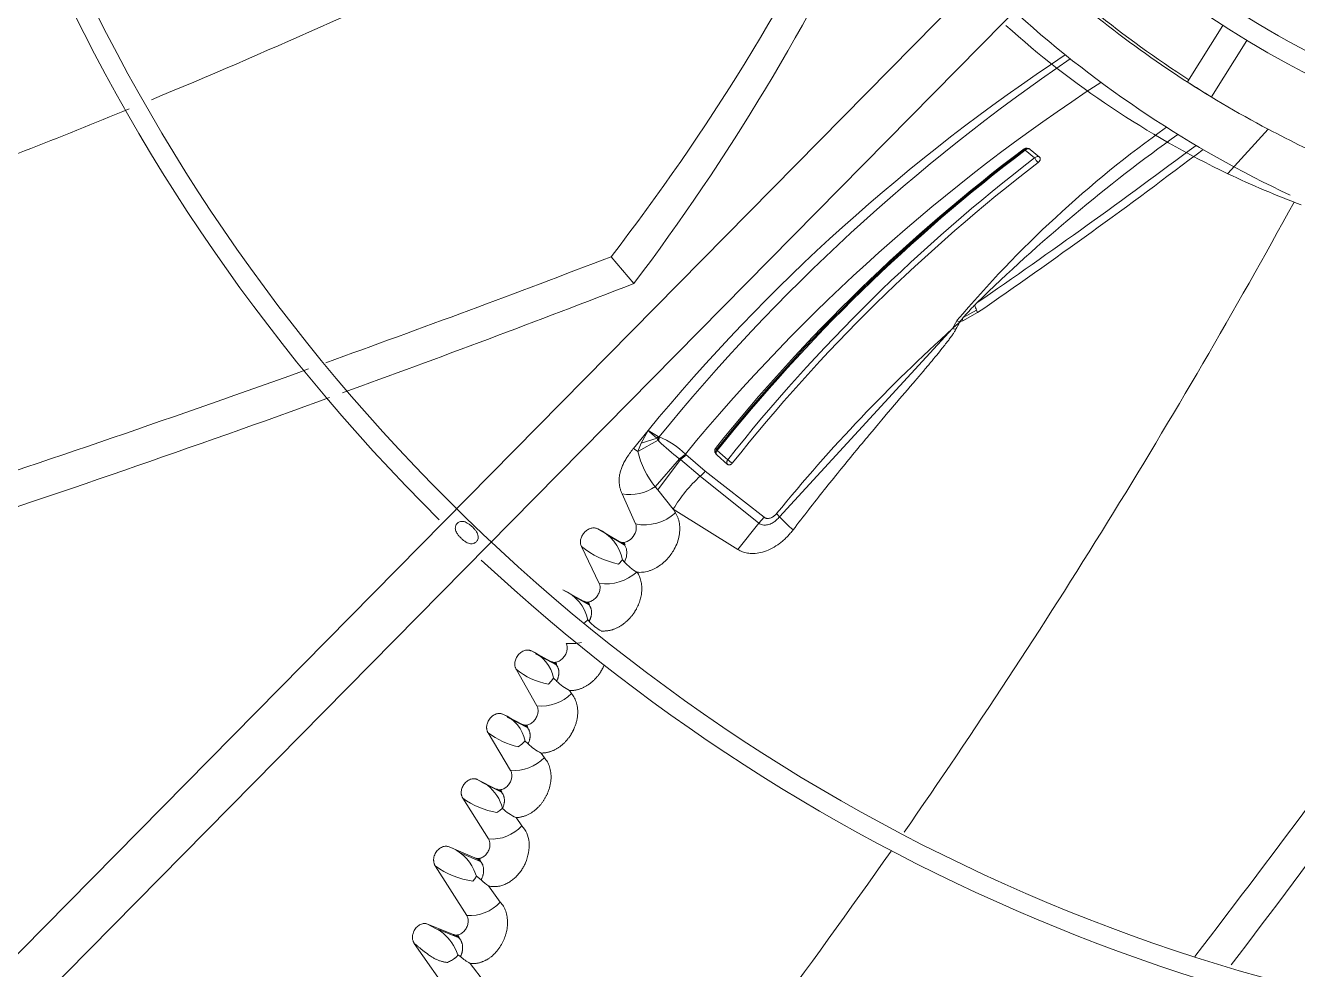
# Model space of a CAD drawing. Header units: millimetres. Extents: x 113490 to 142599, y -20467 to 115.
# Drawn here: x 125123.5 to 125282.3, y -11583.8 to -11465.9 of the extents above; entities that cross this region are included whole.
import ezdxf

# ---------------------------------------------------------------- set-up
doc = ezdxf.new("R2010")
doc.units = ezdxf.units.MM
doc.layers.add('DV3_0', color=7, linetype='Continuous')

msp = doc.modelspace()

# ---------------------------------------------------------------- linework, layer by layer
at = {"layer": 'DV3_0', "color": 7, "linetype": 'Continuous', "lineweight": 15}
for p, q in [((125327.2, -11374.23), (124993.6, -11712.53)), ((124994.45, -11720.21), (125332.11, -11377.79)), ((125268.58, -11472.96), (125272.99, -11465.91)), ((125271.55, -11474.81), (125275.96, -11467.76)), ((125248.15, -11481.33), (125248.26, -11481.36)), ((125248.3, -11481.48), (125249.48, -11482.45)), ((125248.91, -11481.39), (125250.09, -11482.36)), ((125199.41, -11498.14), (125196.59, -11494.79)), ((125240.23, -11502.89), (125240.5, -11502.79)), ((125240.37, -11502.62), (125240.46, -11502.5)), ((125240.37, -11502.62), (125240.47, -11502.58)), ((125240.46, -11502.5), (125240.55, -11502.39)), ((125240.5, -11502.79), (125242.35, -11501.76)), ((125240.55, -11502.39), (125242.22, -11501.46)), ((125199.38, -11518.72), (125201.2, -11516.49)), ((125199.92, -11519.1), (125202.46, -11517.71)), ((125202.48, -11517.25), (125202.34, -11517.46)), ((125202.55, -11517.26), (125202.46, -11517.71)), ((125202.46, -11517.71), (125202.55, -11517.81)), ((125202.48, -11517.25), (125202.55, -11517.26)), ((125202.61, -11517.26), (125202.55, -11517.81)), ((125209.74, -11518.87), (125209.62, -11518.73)), ((125202.11, -11523.5), (125205.12, -11520.03)), ((125205.09, -11520.01), (125205.12, -11520.03)), ((125205.12, -11520.03), (125205.24, -11520.12)), ((125205.24, -11520.12), (125207.72, -11522.18)), ((125205.87, -11519.42), (125205.88, -11519.44)), ((125205.88, -11519.44), (125205.94, -11519.49)), ((125205.94, -11519.49), (125208.35, -11521.56)), ((125211.14, -11520.72), (125209.82, -11519.56)), ((125211.16, -11520.13), (125209.85, -11518.98)), ((125208.35, -11521.56), (125215.7, -11527.32)), ((125207.72, -11522.18), (125215.02, -11528.07)), ((125197.97, -11524.41), (125199.64, -11528.16)), ((125204.35, -11526.29), (125202.43, -11523.89)), ((125215.02, -11528.07), (125212.42, -11531.36)), ((125215.7, -11527.32), (125215.02, -11528.07)), ((125217.25, -11526.86), (125217.61, -11527.27)), ((125197.61, -11530.34), (125194.91, -11528.77)), ((125198.22, -11530.75), (125196.26, -11529.61)), ((125195.1, -11535.59), (125192.87, -11530.97)), ((125197.51, -11533.16), (125197.99, -11532.63)), ((125197.99, -11532.63), (125198.27, -11532.91)), ((125190.57, -11536.37), (125193.13, -11537.8)), ((125193.89, -11538.29), (125191.9, -11537.17)), ((125193.28, -11540.49), (125193.67, -11540.15)), ((125193.67, -11540.15), (125193.84, -11540.31)), ((125195.46, -11541.59), (125195.42, -11541.53)), ((125186.63, -11544.02), (125189.06, -11545.33)), ((125189.8, -11545.8), (125187.16, -11544.36)), ((125187.32, -11550.88), (125184.72, -11546.29)), ((125189.09, -11547.79), (125188.75, -11548.15)), ((125189.4, -11547.42), (125189.09, -11547.79)), ((125189.4, -11547.42), (125189.79, -11547.78)), ((125191.65, -11549.35), (125191.4, -11548.97)), ((125183.07, -11551.93), (125185.46, -11553.18)), ((125186.2, -11553.63), (125183.6, -11552.27)), ((125184.04, -11558.93), (125181.22, -11554.24)), ((125185.83, -11555.26), (125186.22, -11555.6)), ((125185.43, -11555.65), (125185, -11556.01)), ((125188.26, -11557.35), (125187.86, -11556.77)), ((125179.87, -11560.07), (125182.23, -11561.26)), ((125179.87, -11560.07), (125181.15, -11560.79)), ((125182.97, -11561.7), (125180.39, -11560.4)), ((125181.29, -11567.49), (125178.07, -11562.41)), ((125182.68, -11563.95), (125182.31, -11564.19)), ((125183.03, -11563.67), (125182.68, -11563.95)), ((125185.46, -11565.85), (125184.72, -11564.82)), ((125176.35, -11568.48), (125179.58, -11569.87)), ((125180.35, -11570.34), (125177.67, -11569.18)), ((125178.56, -11577.04), (125174.62, -11570.85)), ((125179.56, -11572.47), (125179.33, -11572.77)), ((125179.45, -11571.36), (125179.77, -11572.16)), ((125179.77, -11572.16), (125179.56, -11572.47)), ((125179.77, -11572.16), (125180.35, -11572.62)), ((125182.74, -11575.39), (125181.29, -11573.37)), ((125173.66, -11578.12), (125176.9, -11579.44)), ((125173.66, -11578.12), (125175.3, -11579)), ((125177.68, -11579.9), (125175.05, -11578.82)), ((125176.62, -11587.14), (125172.01, -11580.55)), ((125177.29, -11581.55), (125177.46, -11581.96)), ((125177.46, -11581.96), (125177.77, -11582.19)), ((125176.91, -11582.51), (125176.66, -11582.67)), ((125180.78, -11585.38), (125178.97, -11583.04))]:
    msp.add_line(p, q, dxfattribs=at)
at = {"layer": 'DV3_0', "color": 7, "linetype": 'Continuous', "lineweight": 20}
for p, q in [((125273.62, -11484.41), (125278.62, -11478.85)), ((125241.96, -11500.86), (125242.25, -11500.56)), ((125239.23, -11503.75), (125239.77, -11502.77)), ((125239.69, -11503.33), (125240.16, -11502.9)), ((125240.16, -11502.9), (125239.77, -11502.77)), ((125240.16, -11502.9), (125240.23, -11502.89)), ((125240.24, -11502.78), (125240.23, -11502.89)), ((125240.24, -11502.78), (125240.37, -11502.62)), ((125240.46, -11502.5), (125240.47, -11502.58)), ((125240.47, -11502.58), (125240.5, -11502.79)), ((125242.22, -11501.46), (125242.35, -11501.76)), ((125217.61, -11527.27), (125239.23, -11503.75)), ((125239.23, -11503.75), (125239.69, -11503.33)), ((125239.23, -11503.75), (125239.62, -11503.88)), ((125200.36, -11518.07), (125201.2, -11516.49)), ((125201.2, -11516.49), (125202.48, -11517.25)), ((125199.38, -11518.72), (125199.92, -11519.1)), ((125199.92, -11519.1), (125200.36, -11518.07)), ((125202.34, -11517.46), (125200.36, -11518.07)), ((125202.55, -11517.26), (125202.61, -11517.26)), ((125205.24, -11520.12), (125202.43, -11523.89)), ((125202.43, -11523.9), (125202.11, -11523.5)), ((125212.42, -11531.36), (125204.35, -11526.29))]:
    msp.add_line(p, q, dxfattribs=at)
at = {"layer": 'DV3_0', "color": 7, "linetype": 'Continuous', "lineweight": 15}
for centre, radius, start, end in [((125341.24, -11359.99), 236, 136.9648, 225.2631), ((125341.24, -11359.99), 233.5, 136.5342, 225.7814), ((124805.11, -10669.83), 871.89, 292.52996, 298.55652), ((124973.65, -11322.98), 281.46, 322.3809, 334.3771), ((125341.24, -11359.99), 123.5, 226.1082, 316.2428), ((124980.74, -11332.51), 274.32, 322.858, 335.1381), ((125341.24, -11359.99), 126, 228.4752, 270), ((125341.24, -11359.99), 140.5, 228.0723, 244.7865), ((125341.24, -11359.99), 134.34, 231.0499, 242.2199), ((125341.24, -11359.99), 134, 230.9991, 237.2517), ((125323.5, -11379.69), 116, 228, 244.5279), ((125383.13, -11666.17), 235.59, 123.4411, 140.5553), ((125389.53, -11669.04), 240.79, 124.2777, 140.9245), ((125383.36, -11665.58), 229.92, 123.1154, 140.531), ((125338.83, -11363.85), 129.77, 237.2273, 238.7727), ((124805.11, -10669.83), 871.89, 290.47901, 292.33228), ((125361.96, -11320.44), 178.99, 242.252, 245.3745), ((125377.05, -11652.66), 214.41, 126.9538, 141.3404), ((125378.36, -11653.48), 215.76, 127.0847, 141.4), ((125378.85, -11653.8), 216.19, 127.147, 141.4201), ((125248.49, -11481.85), 0.625, 47.7893, 122.5207), ((125248.57, -11481.75), 0.496, 46.1549, 128.4511), ((125382.67, -11656.24), 218.96, 127.4655, 141.5655), ((125382.91, -11656.47), 218.57, 127.4799, 141.5567), ((125252.06, -11480.96), 2.97, 210.096, 223.8348), ((125323.5, -11379.69), 116, 244.5279, 249.4312), ((124516.84, -11069), 872.24, 325.21173, 331.29356), ((124510.22, -9701.77), 1919.9, 289.81328, 290.94717), ((124530.8, -9772.02), 1851.09, 289.97121, 291.17408), ((123744.45, -10413.41), 1921.39, 322.53383, 325.57983), ((123808.55, -10469.09), 1840.9, 322.75622, 325.95172), ((125242.81, -11504.67), 3.19, 143.7116, 146.2521), ((125379.08, -11658.8), 208.79, 132.0492, 140.8077), ((125341.24, -11359.99), 551.5, 195.4775, 254.5225), ((124510.22, -9701.77), 1919.9, 288.19223, 289.74418), ((124530.8, -9772.02), 1851.09, 288.2319, 289.91843), ((125202.81, -11517.37), 0.478, 190.9247, 223.9), ((125225.22, -11494.18), 32.75, 226.1967, 232.0692), ((125198.28, -11527.32), 10.95, 46.1609, 66.7475), ((125210.12, -11519.18), 0.485, 140.7317, 232.4456), ((125210.48, -11518.26), 0.962, 219.8162, 228.871), ((125214.93, -11515.93), 5.65, 228.0185, 235.2631), ((125341.24, -11359.99), 233.5, 225.7814, 315.7154), ((125198.94, -11518.92), 5.57, 260.0111, 304.7159), ((125371.76, -11434.2), 191.06, 208.8135, 208.982), ((125200.76, -11522.51), 5.76, 258.8491, 312.1775), ((125244.73, -11500.85), 37.86, 224.2478, 227.8108), ((125192.89, -11533.55), 5.19, 10.1936, 67.059), ((125199.77, -11522.39), 11.01, 231.1934, 258.1257), ((125341.24, -11359.99), 236, 227.0266, 270), ((125202.87, -11528.88), 6.12, 221.219, 240.0537), ((125195.88, -11529.6), 6.04, 262.6336, 310.7293), ((125199.78, -11534.27), 0.106, 55.1918, 66.6705), ((125188.56, -11541.18), 5.21, 11.3202, 67.3762), ((125198.21, -11536.27), 5.96, 222.7921, 242.0806), ((125184.94, -11548.22), 4.53, 10.0986, 68.0429), ((125191.59, -11537.43), 5.67, 263.7009, 283.4701), ((125190.21, -11539.67), 8.6, 230.3252, 260.2403), ((125194.05, -11543.69), 5.9, 223.7711, 243.319), ((125187.85, -11545.48), 5.42, 264.3965, 314.4981), ((125181.42, -11556.11), 4.5, 10.85, 68.4163), ((125187.41, -11545.91), 10.37, 233.3561, 256.5974), ((125181.14, -11550.68), 6.56, 310.7747, 315.6542), ((125190.4, -11551.47), 5.87, 224.689, 244.3555), ((125184.49, -11553.71), 5.23, 264.9801, 316.0244), ((125177.7, -11565.09), 5.52, 14.9303, 51.3083), ((125184.11, -11553.95), 10.4, 234.4567, 260.0311), ((125187.12, -11559.5), 5.84, 225.5932, 245.7222), ((125181.7, -11562.41), 5.1, 265.3273, 317.4993), ((124516.84, -11069), 872.24, 317.92578, 325.02361), ((125174.49, -11573.6), 5.45, 24.3194, 70.0298), ((125180.98, -11562.01), 10.89, 234.299, 261.2947), ((125184.4, -11568.45), 5.81, 225.859, 237.6941), ((125178.97, -11571.97), 5.09, 265.4156, 317.8444), ((125171.28, -11584.19), 6.57, 23.712, 52.2409), ((125181.69, -11577.91), 5.8, 227.5727, 242.0343), ((125173.61, -11577.45), 6.04, 295.0761, 300.3042)]:
    msp.add_arc(centre, radius, start, end, dxfattribs=at)
at = {"layer": 'DV3_0', "color": 7, "linetype": 'Continuous', "lineweight": 20}
for centre, radius, start, end in [((125349.28, -11595.15), 143.27, 125.5681, 139.8477), ((125389.67, -11650.87), 210.53, 125.5148, 134.442), ((124768.6, -10812.76), 835.11, 304.55332, 306.86693), ((124810.74, -10875.53), 760.56, 304.57503, 307.19348), ((125269.01, -11527.1), 37.69, 135.8529, 139.0244), ((125380.7, -11580.15), 160.38, 151.2063, 151.6058), ((125225.96, -11488.76), 37.17, 228.2362, 230.5479), ((125210.4, -11516.63), 10.77, 193.2742, 219.6537), ((125203.73, -11517.41), 2.93, 297.5982, 316.6794), ((125203.68, -11517.43), 2.97, 298.9802, 317.6454), ((125203.69, -11517.72), 2.86, 302.8874, 321.7301), ((125205.99, -11519.79), 2.95, 305.8411, 323.1077), ((125221.02, -11536.52), 19.56, 132.8678, 148.4609)]:
    msp.add_arc(centre, radius, start, end, dxfattribs=at)
msp.add_ellipse((125220.61, -11486.69), major_axis=(22.96, -30.96), ratio=0.289793, start_param=0.87424, end_param=0.89553, dxfattribs=at)
at = {"layer": 'DV3_0', "color": 7, "linetype": 'Continuous', "lineweight": 15}
for points, knots in [([(125019.56, -11480.41), (125021.58, -11479.62), (125029.98, -11476.44), (125045.51, -11471.34), (125066.31, -11466.23), (125087.65, -11462.37), (125107.6, -11459.2), (125120.74, -11457.07), (125126.58, -11456.01)], [0.2428611, 0.2428611, 0.2428611, 0.2428611, 0.2795611, 0.3948142, 0.5195556, 0.6421753, 0.7617357, 0.8637565, 0.8637565, 0.8637565, 0.8637565]), ([(125248.3, -11481.48), (125248.29, -11481.45), (125248.26, -11481.4), (125248.26, -11481.37), (125248.26, -11481.36)], [0, 0, 0, 0, 0.499963, 1, 1, 1, 1]), ([(125248.3, -11481.48), (125248.31, -11481.46), (125248.34, -11481.43), (125248.39, -11481.4), (125248.45, -11481.36), (125248.52, -11481.32), (125248.62, -11481.3), (125248.71, -11481.29), (125248.79, -11481.31), (125248.86, -11481.34), (125248.89, -11481.37), (125248.91, -11481.39)], [0, 0, 0, 0, 0.068335, 0.145469, 0.231665, 0.333262, 0.479836, 0.632249, 0.740429, 0.880915, 1, 1, 1, 1]), ([(125249.48, -11482.45), (125249.57, -11482.35), (125249.69, -11482.29), (125249.92, -11482.26), (125250.02, -11482.29), (125250.09, -11482.36)], [0, 0, 0, 0, 0.5, 0.5, 1, 1, 1, 1]), ([(125250.09, -11482.36), (125250.11, -11482.37), (125250.13, -11482.39), (125250.15, -11482.43), (125250.17, -11482.49), (125250.18, -11482.56), (125250.17, -11482.66), (125250.13, -11482.76), (125250.07, -11482.85), (125250, -11482.94), (125249.94, -11482.99), (125249.91, -11483.02)], [0, 0, 0, 0, 0.07454, 0.149665, 0.227324, 0.351488, 0.476595, 0.607041, 0.740493, 0.871945, 1, 1, 1, 1]), ([(125199.38, -11518.72), (125199.3, -11518.82), (125199.15, -11519.01), (125198.94, -11519.29), (125198.75, -11519.57), (125198.57, -11519.84), (125198.41, -11520.1), (125198.26, -11520.36), (125198.13, -11520.61), (125198.02, -11520.86), (125197.92, -11521.1), (125197.83, -11521.34), (125197.76, -11521.57), (125197.7, -11521.79), (125197.64, -11522.08), (125197.59, -11522.43), (125197.58, -11522.84), (125197.61, -11523.25), (125197.69, -11523.64), (125197.8, -11524.03), (125197.91, -11524.28), (125197.97, -11524.41)], [0, 0, 0, 0, 0.057167, 0.111739, 0.163853, 0.213654, 0.261288, 0.306903, 0.350652, 0.39269, 0.433175, 0.472267, 0.510126, 0.546912, 0.582784, 0.650511, 0.717662, 0.785257, 0.85427, 0.92559, 1, 1, 1, 1]), ([(125209.82, -11519.56), (125209.8, -11519.54), (125209.76, -11519.51), (125209.7, -11519.44), (125209.65, -11519.37), (125209.6, -11519.28), (125209.56, -11519.18), (125209.53, -11519.05), (125209.54, -11518.93), (125209.56, -11518.82), (125209.6, -11518.75), (125209.62, -11518.72)], [0, 0, 0, 0, 0.099276, 0.196859, 0.293392, 0.389534, 0.537296, 0.670768, 0.795065, 0.901219, 1, 1, 1, 1]), ([(125209.85, -11518.98), (125209.76, -11519.08), (125209.72, -11519.21), (125209.71, -11519.42), (125209.75, -11519.52), (125209.82, -11519.56)], [0, 0, 0, 0, 0.5, 0.5, 1, 1, 1, 1]), ([(125211.16, -11520.13), (125211.14, -11520.15), (125211.12, -11520.18), (125211.1, -11520.22), (125211.08, -11520.26), (125211.05, -11520.32), (125211.03, -11520.39), (125211.02, -11520.48), (125211.03, -11520.58), (125211.07, -11520.66), (125211.12, -11520.7), (125211.14, -11520.72)], [0, 0, 0, 0, 0.074935, 0.140404, 0.196395, 0.24291, 0.374051, 0.4902, 0.673451, 0.83987, 1, 1, 1, 1]), ([(125211.72, -11520.57), (125211.7, -11520.59), (125211.67, -11520.62), (125211.63, -11520.67), (125211.57, -11520.71), (125211.5, -11520.75), (125211.41, -11520.78), (125211.31, -11520.79), (125211.21, -11520.77), (125211.16, -11520.74), (125211.14, -11520.72)], [0, 0, 0, 0, 0.086931, 0.173955, 0.262548, 0.393393, 0.521895, 0.686293, 0.841595, 1, 1, 1, 1]), ([(125179.76, -11530.38), (125179.72, -11530.42), (125179.62, -11530.5), (125179.38, -11530.62), (125178.98, -11530.66), (125178.55, -11530.48), (125178.16, -11530.21), (125177.84, -11529.94), (125177.56, -11529.64), (125177.29, -11529.27), (125177.11, -11528.85), (125177.14, -11528.46), (125177.25, -11528.22), (125177.33, -11528.13), (125177.37, -11528.08)], [0, 0, 0, 0, 0.040529, 0.082096, 0.181604, 0.321297, 0.409637, 0.504692, 0.598943, 0.685714, 0.821727, 0.918717, 0.959765, 1, 1, 1, 1]), ([(125177.37, -11528.08), (125177.41, -11528.04), (125177.5, -11527.96), (125177.74, -11527.84), (125178.14, -11527.81), (125178.58, -11527.99), (125178.96, -11528.25), (125179.28, -11528.53), (125179.56, -11528.83), (125179.83, -11529.2), (125180.02, -11529.62), (125179.99, -11530.01), (125179.88, -11530.24), (125179.8, -11530.33), (125179.76, -11530.38)], [0, 0, 0, 0, 0.040488, 0.081902, 0.180627, 0.320355, 0.409206, 0.504808, 0.600124, 0.687341, 0.822717, 0.918807, 0.959755, 1, 1, 1, 1]), ([(125199.64, -11528.16), (125199.83, -11528.58), (125199.74, -11529.2), (125199.16, -11529.99), (125198.89, -11530.23), (125198.26, -11530.49), (125197.9, -11530.51), (125197.61, -11530.34)], [0, 0, 0, 0, 0.5, 0.5, 0.75, 0.75, 1, 1, 1, 1]), ([(125204.62, -11526.78), (125204.66, -11526.83), (125204.72, -11526.93), (125204.8, -11527.09), (125204.88, -11527.26), (125204.95, -11527.43), (125205.01, -11527.6), (125205.06, -11527.78), (125205.1, -11527.97), (125205.13, -11528.15), (125205.15, -11528.35), (125205.16, -11528.54), (125205.17, -11528.75), (125205.16, -11529.17), (125205.07, -11529.82), (125204.8, -11530.68), (125204.41, -11531.45), (125203.96, -11532.13), (125203.47, -11532.69), (125202.91, -11533.18), (125202.4, -11533.53), (125201.96, -11533.77), (125201.61, -11533.93), (125201.26, -11534.05), (125200.9, -11534.13), (125200.55, -11534.19), (125200.19, -11534.21), (125199.96, -11534.19), (125199.84, -11534.18)], [0, 0, 0, 0, 0.019166, 0.038122, 0.056918, 0.075605, 0.094236, 0.112864, 0.13154, 0.150316, 0.169245, 0.188375, 0.207755, 0.227431, 0.308794, 0.389566, 0.473019, 0.53961, 0.606644, 0.674514, 0.74239, 0.78007, 0.816992, 0.853426, 0.889654, 0.925965, 0.962652, 1, 1, 1, 1]), ([(125194.91, -11528.77), (125194.8, -11528.71), (125194.54, -11528.62), (125194.08, -11528.66), (125193.62, -11528.88), (125193.21, -11529.23), (125192.92, -11529.69), (125192.76, -11530.15), (125192.74, -11530.58), (125192.82, -11530.85), (125192.87, -11530.97)], [0, 0, 0, 0, 0.124936, 0.249948, 0.37496, 0.499972, 0.624983, 0.749995, 0.875007, 1, 1, 1, 1]), ([(125198.27, -11532.91), (125198.54, -11532.33), (125198.61, -11531.73), (125198.37, -11530.78), (125198.05, -11530.44), (125197.61, -11530.34)], [0, 0, 0, 0, 0.5, 0.5, 1, 1, 1, 1]), ([(125195.42, -11541.53), (125195.48, -11541.53), (125195.59, -11541.54), (125195.76, -11541.53), (125195.93, -11541.52), (125196.09, -11541.5), (125196.26, -11541.48), (125196.42, -11541.45), (125196.59, -11541.41), (125196.74, -11541.36), (125196.9, -11541.31), (125197.06, -11541.25), (125197.21, -11541.18), (125197.36, -11541.11), (125197.5, -11541.04), (125197.65, -11540.96), (125197.78, -11540.88), (125197.92, -11540.79), (125198.05, -11540.7), (125198.18, -11540.6), (125198.31, -11540.5), (125198.43, -11540.4), (125198.54, -11540.3), (125198.66, -11540.19), (125198.77, -11540.09), (125198.87, -11539.98), (125198.97, -11539.87), (125199.07, -11539.75), (125199.16, -11539.64), (125199.25, -11539.53), (125199.34, -11539.41), (125199.42, -11539.3), (125199.5, -11539.18), (125199.57, -11539.07), (125199.64, -11538.95), (125199.71, -11538.84), (125199.86, -11538.55), (125200.07, -11538.09), (125200.28, -11537.45), (125200.4, -11536.84), (125200.43, -11536.33), (125200.42, -11535.92), (125200.38, -11535.59), (125200.32, -11535.28), (125200.24, -11534.98), (125200.13, -11534.7), (125200, -11534.43), (125199.89, -11534.27), (125199.84, -11534.18)], [0, 0, 0, 0, 0.018204, 0.036232, 0.054091, 0.071784, 0.089316, 0.106686, 0.123893, 0.140932, 0.157804, 0.174507, 0.191041, 0.207406, 0.223603, 0.239633, 0.255494, 0.271181, 0.286691, 0.30202, 0.317168, 0.332132, 0.346911, 0.361504, 0.37591, 0.390129, 0.404162, 0.418, 0.431639, 0.445072, 0.458296, 0.471308, 0.484107, 0.496692, 0.509065, 0.521225, 0.533175, 0.598658, 0.661047, 0.720164, 0.776144, 0.808616, 0.840912, 0.873027, 0.904977, 0.936788, 0.968466, 1, 1, 1, 1]), ([(125193.13, -11537.8), (125193.19, -11537.83), (125193.3, -11537.89), (125193.57, -11537.93), (125193.94, -11537.89), (125194.39, -11537.67), (125194.78, -11537.3), (125195.06, -11536.85), (125195.21, -11536.38), (125195.22, -11536.01), (125195.17, -11535.76), (125195.13, -11535.64), (125195.1, -11535.59)], [0, 0, 0, 0, 0.059675, 0.120073, 0.2491, 0.384807, 0.524772, 0.66033, 0.782242, 0.893173, 0.94678, 1, 1, 1, 1]), ([(125193.84, -11540.31), (125193.86, -11540.27), (125193.9, -11540.19), (125193.96, -11540.07), (125194.01, -11539.95), (125194.05, -11539.82), (125194.08, -11539.7), (125194.11, -11539.57), (125194.13, -11539.45), (125194.14, -11539.33), (125194.14, -11539.21), (125194.14, -11539.09), (125194.13, -11538.97), (125194.11, -11538.86), (125194.09, -11538.75), (125194.05, -11538.65), (125194.01, -11538.54), (125193.97, -11538.45), (125193.91, -11538.36), (125193.85, -11538.27), (125193.78, -11538.19), (125193.7, -11538.11), (125193.62, -11538.04), (125193.54, -11537.98), (125193.44, -11537.93), (125193.34, -11537.88), (125193.24, -11537.84), (125193.17, -11537.81), (125193.13, -11537.8)], [0, 0, 0, 0, 0.03637, 0.072818, 0.109387, 0.146108, 0.183005, 0.220091, 0.257376, 0.294864, 0.332555, 0.370448, 0.40854, 0.446831, 0.485321, 0.524014, 0.56291, 0.602001, 0.641273, 0.680709, 0.72029, 0.759994, 0.799804, 0.839701, 0.879673, 0.919712, 0.959818, 1, 1, 1, 1]), ([(125184.72, -11546.29), (125184.7, -11546.26), (125184.67, -11546.19), (125184.63, -11546.09), (125184.6, -11545.98), (125184.57, -11545.87), (125184.56, -11545.76), (125184.56, -11545.64), (125184.57, -11545.48), (125184.6, -11545.29), (125184.67, -11545.05), (125184.79, -11544.81), (125184.99, -11544.5), (125185.25, -11544.24), (125185.55, -11544.05), (125185.79, -11543.95), (125186.02, -11543.9), (125186.22, -11543.9), (125186.39, -11543.92), (125186.52, -11543.96), (125186.59, -11544), (125186.63, -11544.02)], [0, 0, 0, 0, 0.031577, 0.062455, 0.092865, 0.123047, 0.153249, 0.183717, 0.214692, 0.2734, 0.332207, 0.398491, 0.467867, 0.606956, 0.676774, 0.745817, 0.813018, 0.87975, 0.921005, 0.960896, 1, 1, 1, 1]), ([(125189.06, -11545.33), (125189.12, -11545.36), (125189.24, -11545.41), (125189.51, -11545.46), (125189.88, -11545.4), (125190.33, -11545.17), (125190.72, -11544.78), (125190.98, -11544.32), (125191.11, -11543.85), (125191.1, -11543.49), (125191.05, -11543.23), (125191, -11543.12), (125190.97, -11543.07)], [0, 0, 0, 0, 0.060763, 0.122032, 0.252561, 0.389572, 0.530342, 0.666038, 0.786179, 0.894707, 0.947528, 1, 1, 1, 1]), ([(125189.79, -11547.78), (125189.81, -11547.74), (125189.85, -11547.66), (125189.9, -11547.54), (125189.94, -11547.42), (125189.98, -11547.29), (125190.01, -11547.17), (125190.04, -11547.05), (125190.05, -11546.93), (125190.06, -11546.81), (125190.06, -11546.7), (125190.06, -11546.58), (125190.05, -11546.47), (125190.03, -11546.36), (125190, -11546.25), (125189.97, -11546.15), (125189.93, -11546.05), (125189.88, -11545.96), (125189.83, -11545.87), (125189.76, -11545.78), (125189.7, -11545.7), (125189.62, -11545.63), (125189.54, -11545.56), (125189.46, -11545.5), (125189.36, -11545.45), (125189.27, -11545.4), (125189.17, -11545.36), (125189.09, -11545.34), (125189.06, -11545.33)], [0, 0, 0, 0, 0.036276, 0.072641, 0.109136, 0.145791, 0.182627, 0.21966, 0.256899, 0.294346, 0.332004, 0.369871, 0.407945, 0.446224, 0.48471, 0.523405, 0.562309, 0.601415, 0.64071, 0.680175, 0.719793, 0.759544, 0.799408, 0.839368, 0.879412, 0.919531, 0.959724, 1, 1, 1, 1]), ([(125191.4, -11548.97), (125191.46, -11548.97), (125191.57, -11548.97), (125191.74, -11548.96), (125191.92, -11548.95), (125192.08, -11548.92), (125192.25, -11548.89), (125192.42, -11548.85), (125192.58, -11548.8), (125192.74, -11548.75), (125192.9, -11548.69), (125193.05, -11548.63), (125193.2, -11548.55), (125193.35, -11548.48), (125193.5, -11548.39), (125193.64, -11548.31), (125193.77, -11548.22), (125193.91, -11548.12), (125194.03, -11548.02), (125194.16, -11547.92), (125194.28, -11547.82), (125194.4, -11547.71), (125194.51, -11547.6), (125194.61, -11547.49), (125194.72, -11547.38), (125194.82, -11547.26), (125194.91, -11547.15), (125195, -11547.03), (125195.09, -11546.91), (125195.17, -11546.8), (125195.25, -11546.68), (125195.32, -11546.56), (125195.39, -11546.44), (125195.46, -11546.33), (125195.52, -11546.21), (125195.58, -11546.1), (125195.65, -11545.94), (125195.7, -11545.83), (125195.74, -11545.75)], [0, 0, 0, 0, 0.0187541, 0.0373181, 0.0556973, 0.0738975, 0.0919229, 0.1097702, 0.1274354, 0.1449155, 0.1622084, 0.1793131, 0.1962293, 0.2129573, 0.2294982, 0.2458521, 0.2620137, 0.2779778, 0.2937403, 0.3092986, 0.3246507, 0.3397938, 0.3547259, 0.369446, 0.3839543, 0.3982511, 0.4123313, 0.4261866, 0.4398106, 0.4531986, 0.4663472, 0.4792545, 0.4919196, 0.5043427, 0.5165249, 0.5284679, 0.5401741, 0.5644341, 0.5644341, 0.5644341, 0.5644341]), ([(125187.86, -11556.77), (125187.91, -11556.77), (125188.02, -11556.77), (125188.19, -11556.75), (125188.36, -11556.74), (125188.52, -11556.71), (125188.68, -11556.67), (125188.85, -11556.63), (125189, -11556.58), (125189.16, -11556.53), (125189.31, -11556.47), (125189.46, -11556.4), (125189.61, -11556.32), (125189.76, -11556.25), (125189.9, -11556.16), (125190.03, -11556.07), (125190.17, -11555.98), (125190.3, -11555.88), (125190.42, -11555.78), (125190.55, -11555.68), (125190.67, -11555.57), (125190.78, -11555.46), (125190.89, -11555.34), (125190.99, -11555.23), (125191.1, -11555.11), (125191.19, -11554.99), (125191.29, -11554.87), (125191.38, -11554.75), (125191.46, -11554.63), (125191.54, -11554.51), (125191.62, -11554.38), (125191.69, -11554.26), (125191.76, -11554.14), (125191.82, -11554.01), (125191.88, -11553.89), (125191.94, -11553.77), (125192.03, -11553.56), (125192.15, -11553.25), (125192.27, -11552.84), (125192.35, -11552.44), (125192.41, -11552.04), (125192.42, -11551.64), (125192.41, -11551.26), (125192.36, -11550.88), (125192.28, -11550.53), (125192.16, -11550.2), (125192.02, -11549.89), (125191.85, -11549.61), (125191.72, -11549.44), (125191.65, -11549.35)], [0, 0, 0, 0, 0.018381, 0.036602, 0.05467, 0.072591, 0.090368, 0.108, 0.125481, 0.142808, 0.159978, 0.176991, 0.193847, 0.210547, 0.227091, 0.243482, 0.259713, 0.27578, 0.291678, 0.307403, 0.322955, 0.338329, 0.353524, 0.368539, 0.383373, 0.398027, 0.412497, 0.426773, 0.440848, 0.454716, 0.468374, 0.481818, 0.495048, 0.508064, 0.520867, 0.533458, 0.54584, 0.586166, 0.626148, 0.665687, 0.704746, 0.74335, 0.781484, 0.819106, 0.856211, 0.892806, 0.928943, 0.964674, 1, 1, 1, 1]), ([(125181.22, -11554.24), (125181.2, -11554.21), (125181.16, -11554.14), (125181.12, -11554.04), (125181.09, -11553.94), (125181.06, -11553.83), (125181.05, -11553.72), (125181.04, -11553.6), (125181.04, -11553.45), (125181.07, -11553.26), (125181.13, -11553.02), (125181.23, -11552.77), (125181.43, -11552.45), (125181.69, -11552.18), (125181.98, -11551.99), (125182.22, -11551.88), (125182.46, -11551.83), (125182.66, -11551.82), (125182.83, -11551.84), (125182.96, -11551.87), (125183.03, -11551.91), (125183.07, -11551.93)], [0, 0, 0, 0, 0.031012, 0.06135, 0.091231, 0.120882, 0.150535, 0.180423, 0.210772, 0.26871, 0.326783, 0.394691, 0.462779, 0.603193, 0.673465, 0.742924, 0.811293, 0.879056, 0.920585, 0.9607, 1, 1, 1, 1]), ([(125185.46, -11553.18), (125185.53, -11553.2), (125185.65, -11553.26), (125185.92, -11553.3), (125186.3, -11553.24), (125186.75, -11552.99), (125187.12, -11552.59), (125187.37, -11552.11), (125187.48, -11551.64), (125187.47, -11551.29), (125187.4, -11551.04), (125187.35, -11550.94), (125187.32, -11550.88)], [0, 0, 0, 0, 0.061572, 0.123611, 0.255226, 0.393175, 0.534671, 0.67092, 0.789841, 0.89634, 0.948288, 1, 1, 1, 1]), ([(125186.22, -11555.6), (125186.24, -11555.56), (125186.28, -11555.47), (125186.34, -11555.34), (125186.38, -11555.21), (125186.42, -11555.08), (125186.44, -11554.95), (125186.46, -11554.82), (125186.48, -11554.69), (125186.48, -11554.57), (125186.47, -11554.44), (125186.46, -11554.32), (125186.44, -11554.2), (125186.41, -11554.09), (125186.37, -11553.98), (125186.33, -11553.87), (125186.27, -11553.77), (125186.21, -11553.68), (125186.14, -11553.59), (125186.06, -11553.51), (125185.98, -11553.44), (125185.89, -11553.37), (125185.79, -11553.31), (125185.69, -11553.26), (125185.58, -11553.21), (125185.5, -11553.19), (125185.46, -11553.18)], [0, 0, 0, 0, 0.039261, 0.078637, 0.118175, 0.157912, 0.197871, 0.238069, 0.278515, 0.31921, 0.360155, 0.401347, 0.442785, 0.484469, 0.526402, 0.568584, 0.611003, 0.65364, 0.696475, 0.739481, 0.782636, 0.825914, 0.869298, 0.912774, 0.95634, 1, 1, 1, 1]), ([(125184.72, -11564.82), (125184.78, -11564.82), (125184.91, -11564.82), (125185.09, -11564.8), (125185.27, -11564.77), (125185.45, -11564.73), (125185.63, -11564.68), (125185.81, -11564.63), (125185.98, -11564.56), (125186.15, -11564.49), (125186.31, -11564.4), (125186.48, -11564.32), (125186.63, -11564.22), (125186.79, -11564.12), (125186.94, -11564.01), (125187.08, -11563.9), (125187.22, -11563.78), (125187.35, -11563.66), (125187.48, -11563.53), (125187.61, -11563.4), (125187.73, -11563.27), (125187.84, -11563.13), (125187.95, -11563), (125188.05, -11562.85), (125188.15, -11562.71), (125188.24, -11562.57), (125188.33, -11562.42), (125188.41, -11562.28), (125188.49, -11562.13), (125188.56, -11561.99), (125188.63, -11561.84), (125188.69, -11561.7), (125188.78, -11561.47), (125188.88, -11561.16), (125188.98, -11560.76), (125189.05, -11560.36), (125189.09, -11559.96), (125189.09, -11559.58), (125189.06, -11559.2), (125189, -11558.84), (125188.91, -11558.49), (125188.79, -11558.17), (125188.64, -11557.87), (125188.46, -11557.59), (125188.33, -11557.43), (125188.26, -11557.35)], [0, 0, 0, 0, 0.020397, 0.040625, 0.060695, 0.080615, 0.100384, 0.119996, 0.139444, 0.158725, 0.177839, 0.196785, 0.215565, 0.234184, 0.252638, 0.270918, 0.289016, 0.306928, 0.324651, 0.34218, 0.359511, 0.376644, 0.39358, 0.410315, 0.426834, 0.443127, 0.459185, 0.475002, 0.490575, 0.505901, 0.520982, 0.535821, 0.55042, 0.590057, 0.629399, 0.66836, 0.706898, 0.745021, 0.782721, 0.819965, 0.856755, 0.893102, 0.929058, 0.964688, 1, 1, 1, 1]), ([(125178.07, -11562.41), (125178.05, -11562.38), (125178.01, -11562.32), (125177.97, -11562.22), (125177.93, -11562.11), (125177.9, -11562), (125177.88, -11561.89), (125177.88, -11561.78), (125177.87, -11561.63), (125177.89, -11561.44), (125177.95, -11561.2), (125178.05, -11560.95), (125178.19, -11560.71), (125178.36, -11560.49), (125178.56, -11560.3), (125178.78, -11560.15), (125179.01, -11560.04), (125179.24, -11559.98), (125179.45, -11559.97), (125179.61, -11559.98), (125179.75, -11560.01), (125179.83, -11560.05), (125179.87, -11560.07)], [0, 0, 0, 0, 0.031582, 0.062283, 0.092301, 0.121847, 0.151145, 0.180423, 0.20991, 0.26805, 0.326228, 0.39318, 0.461935, 0.531558, 0.601595, 0.67196, 0.741904, 0.809353, 0.876441, 0.918704, 0.959688, 1, 1, 1, 1]), ([(125182.23, -11561.26), (125182.3, -11561.28), (125182.42, -11561.33), (125182.7, -11561.37), (125183.08, -11561.3), (125183.52, -11561.04), (125183.89, -11560.63), (125184.12, -11560.14), (125184.21, -11559.67), (125184.19, -11559.32), (125184.12, -11559.08), (125184.06, -11558.98), (125184.04, -11558.93)], [0, 0, 0, 0, 0.062116, 0.124636, 0.256884, 0.395421, 0.537443, 0.674194, 0.792178, 0.896902, 0.948671, 1, 1, 1, 1]), ([(125183.03, -11563.67), (125183.05, -11563.63), (125183.09, -11563.54), (125183.14, -11563.41), (125183.18, -11563.28), (125183.21, -11563.15), (125183.24, -11563.02), (125183.26, -11562.89), (125183.27, -11562.77), (125183.27, -11562.64), (125183.26, -11562.52), (125183.24, -11562.39), (125183.22, -11562.28), (125183.19, -11562.16), (125183.15, -11562.05), (125183.1, -11561.95), (125183.05, -11561.85), (125182.98, -11561.76), (125182.91, -11561.67), (125182.84, -11561.59), (125182.75, -11561.51), (125182.66, -11561.45), (125182.56, -11561.39), (125182.46, -11561.33), (125182.35, -11561.29), (125182.27, -11561.27), (125182.23, -11561.26)], [0, 0, 0, 0, 0.039218, 0.078558, 0.118065, 0.157776, 0.197713, 0.237892, 0.278323, 0.319007, 0.359944, 0.401133, 0.442571, 0.484259, 0.5262, 0.568392, 0.610822, 0.653473, 0.696323, 0.739347, 0.782521, 0.825821, 0.869228, 0.912729, 0.956318, 1, 1, 1, 1]), ([(125181.29, -11573.37), (125181.48, -11573.4), (125181.84, -11573.47), (125182.4, -11573.44), (125182.94, -11573.32), (125183.45, -11573.13), (125183.93, -11572.86), (125184.37, -11572.54), (125184.77, -11572.17), (125185.12, -11571.78), (125185.42, -11571.36), (125185.68, -11570.93), (125186.02, -11570.24), (125186.33, -11569.22), (125186.4, -11567.92), (125186.13, -11566.73), (125185.68, -11566.14), (125185.46, -11565.85)], [0, 0, 0, 0, 0.057609, 0.113592, 0.168141, 0.221354, 0.273122, 0.323445, 0.37219, 0.419144, 0.464272, 0.507482, 0.54857, 0.664981, 0.779413, 0.890959, 1, 1, 1, 1]), ([(125179.58, -11569.87), (125179.64, -11569.89), (125179.77, -11569.94), (125180.05, -11569.95), (125180.43, -11569.86), (125180.86, -11569.58), (125181.2, -11569.15), (125181.41, -11568.66), (125181.48, -11568.2), (125181.44, -11567.8), (125181.34, -11567.59), (125181.29, -11567.49)], [0, 0, 0, 0, 0.062676, 0.126275, 0.260171, 0.400284, 0.543665, 0.6809, 0.797891, 0.899727, 1, 1, 1, 1]), ([(125174.62, -11570.85), (125174.6, -11570.82), (125174.57, -11570.76), (125174.52, -11570.66), (125174.49, -11570.56), (125174.46, -11570.45), (125174.44, -11570.35), (125174.43, -11570.24), (125174.42, -11570.1), (125174.43, -11569.95), (125174.47, -11569.72), (125174.56, -11569.46), (125174.7, -11569.19), (125174.87, -11568.95), (125175.07, -11568.76), (125175.28, -11568.6), (125175.51, -11568.49), (125175.75, -11568.42), (125175.97, -11568.4), (125176.17, -11568.42), (125176.29, -11568.46), (125176.35, -11568.48)], [0, 0, 0, 0, 0.031247, 0.061681, 0.091488, 0.120868, 0.150027, 0.179179, 0.208537, 0.254499, 0.300222, 0.38036, 0.46177, 0.532576, 0.603864, 0.67491, 0.74531, 0.81449, 0.883036, 0.942278, 1, 1, 1, 1]), ([(125180.35, -11572.62), (125180.37, -11572.58), (125180.42, -11572.49), (125180.48, -11572.36), (125180.53, -11572.23), (125180.57, -11572.09), (125180.61, -11571.96), (125180.64, -11571.82), (125180.66, -11571.69), (125180.67, -11571.55), (125180.67, -11571.42), (125180.67, -11571.29), (125180.66, -11571.16), (125180.64, -11571.04), (125180.61, -11570.92), (125180.57, -11570.8), (125180.53, -11570.69), (125180.48, -11570.58), (125180.42, -11570.48), (125180.35, -11570.38), (125180.28, -11570.29), (125180.2, -11570.21), (125180.11, -11570.13), (125180.01, -11570.07), (125179.91, -11570), (125179.81, -11569.95), (125179.7, -11569.9), (125179.62, -11569.88), (125179.58, -11569.87)], [0, 0, 0, 0, 0.036281, 0.072608, 0.109034, 0.145598, 0.18233, 0.219253, 0.256381, 0.293721, 0.331279, 0.369056, 0.407054, 0.445273, 0.483717, 0.522393, 0.5613, 0.600431, 0.639771, 0.679301, 0.718999, 0.758843, 0.79881, 0.838882, 0.879042, 0.919281, 0.959598, 1, 1, 1, 1]), ([(125178.97, -11583.04), (125179.03, -11583.04), (125179.14, -11583.05), (125179.32, -11583.06), (125179.49, -11583.06), (125179.66, -11583.04), (125179.83, -11583.02), (125179.99, -11582.99), (125180.16, -11582.95), (125180.32, -11582.9), (125180.47, -11582.85), (125180.62, -11582.79), (125180.77, -11582.72), (125180.92, -11582.65), (125181.06, -11582.58), (125181.19, -11582.49), (125181.32, -11582.41), (125181.62, -11582.2), (125182.06, -11581.82), (125182.57, -11581.21), (125182.99, -11580.54), (125183.26, -11579.95), (125183.42, -11579.47), (125183.52, -11579.09), (125183.6, -11578.71), (125183.64, -11578.33), (125183.66, -11577.95), (125183.65, -11577.58), (125183.61, -11577.21), (125183.54, -11576.86), (125183.44, -11576.52), (125183.3, -11576.2), (125183.14, -11575.9), (125182.96, -11575.63), (125182.81, -11575.47), (125182.74, -11575.39)], [0, 0, 0, 0, 0.018672, 0.037066, 0.055188, 0.073043, 0.090636, 0.107975, 0.125066, 0.141913, 0.158513, 0.174857, 0.190938, 0.206752, 0.222295, 0.237566, 0.252564, 0.267289, 0.342101, 0.414961, 0.485649, 0.553594, 0.588068, 0.622643, 0.657278, 0.691915, 0.726501, 0.761005, 0.795421, 0.829727, 0.86392, 0.898004, 0.93201, 0.966002, 1, 1, 1, 1]), ([(125176.9, -11579.44), (125176.96, -11579.46), (125177.09, -11579.5), (125177.37, -11579.51), (125177.74, -11579.42), (125178.16, -11579.12), (125178.5, -11578.69), (125178.7, -11578.2), (125178.76, -11577.74), (125178.71, -11577.35), (125178.61, -11577.14), (125178.56, -11577.04)], [0, 0, 0, 0, 0.062984, 0.126619, 0.260756, 0.401391, 0.545611, 0.684093, 0.801498, 0.901518, 1, 1, 1, 1]), ([(125172.01, -11580.55), (125171.99, -11580.52), (125171.96, -11580.48), (125171.92, -11580.4), (125171.88, -11580.32), (125171.84, -11580.2), (125171.8, -11580.05), (125171.77, -11579.78), (125171.81, -11579.38), (125171.96, -11578.98), (125172.16, -11578.67), (125172.35, -11578.46), (125172.56, -11578.29), (125172.78, -11578.16), (125173.02, -11578.08), (125173.22, -11578.05), (125173.39, -11578.06), (125173.53, -11578.08), (125173.62, -11578.11), (125173.66, -11578.12)], [0, 0, 0, 0, 0.025381, 0.050445, 0.075326, 0.100157, 0.150535, 0.20049, 0.314407, 0.449247, 0.520539, 0.591833, 0.663542, 0.734983, 0.804091, 0.872787, 0.916243, 0.958436, 1, 1, 1, 1]), ([(125176.17, -11582.92), (125176.11, -11582.92), (125175.99, -11582.9), (125175.8, -11582.87), (125175.62, -11582.83), (125175.44, -11582.79), (125175.26, -11582.73), (125175.09, -11582.67), (125174.91, -11582.6), (125174.74, -11582.53), (125174.58, -11582.45), (125174.41, -11582.36), (125174.14, -11582.2), (125173.69, -11581.9), (125173.2, -11581.52), (125172.78, -11581.18), (125172.49, -11580.94), (125172.24, -11580.74), (125172.08, -11580.61), (125172.01, -11580.55)], [0, 0, 0, 0, 0.038123, 0.076142, 0.114089, 0.151995, 0.189893, 0.227812, 0.265786, 0.303846, 0.342026, 0.380359, 0.41888, 0.537095, 0.714051, 0.799633, 0.875769, 0.942523, 1, 1, 1, 1]), ([(125177.77, -11582.19), (125177.79, -11582.15), (125177.84, -11582.06), (125177.89, -11581.93), (125177.93, -11581.79), (125177.97, -11581.66), (125178, -11581.52), (125178.03, -11581.39), (125178.04, -11581.25), (125178.05, -11581.12), (125178.05, -11580.99), (125178.04, -11580.86), (125178.02, -11580.73), (125178, -11580.61), (125177.96, -11580.49), (125177.92, -11580.37), (125177.87, -11580.26), (125177.82, -11580.15), (125177.76, -11580.05), (125177.69, -11579.96), (125177.61, -11579.87), (125177.53, -11579.78), (125177.44, -11579.71), (125177.34, -11579.64), (125177.24, -11579.58), (125177.13, -11579.52), (125177.02, -11579.47), (125176.94, -11579.45), (125176.9, -11579.44)], [0, 0, 0, 0, 0.036135, 0.072339, 0.108661, 0.145138, 0.181798, 0.218661, 0.255741, 0.293046, 0.330579, 0.368343, 0.406338, 0.444565, 0.483027, 0.521727, 0.560666, 0.599832, 0.639212, 0.678787, 0.718535, 0.758433, 0.798461, 0.838598, 0.878828, 0.91914, 0.959529, 1, 1, 1, 1]), ([(125177.46, -11581.96), (125177.46, -11581.97), (125177.44, -11582), (125177.41, -11582.05), (125177.38, -11582.1), (125177.33, -11582.16), (125177.27, -11582.22), (125177.19, -11582.29), (125177.11, -11582.36), (125177.01, -11582.43), (125176.94, -11582.48), (125176.91, -11582.51)], [0, 0, 0, 0, 0.056043, 0.124532, 0.206383, 0.302146, 0.41219, 0.536787, 0.676158, 0.8305, 1, 1, 1, 1])]:
    msp.add_open_spline(points, degree=3, knots=knots, dxfattribs=at)
at = {"layer": 'DV3_0', "color": 7, "linetype": 'Continuous', "lineweight": 20}
for points, knots in [([(125239.62, -11503.88), (125239.59, -11503.93), (125239.53, -11504.04), (125239.44, -11504.2), (125239.32, -11504.37), (125239.2, -11504.56), (125239.06, -11504.76), (125238.9, -11504.97), (125238.74, -11505.2), (125238.56, -11505.43), (125238.36, -11505.68), (125238.15, -11505.95), (125237.79, -11506.41), (125237.22, -11507.1), (125236.44, -11508.05), (125235.55, -11509.1), (125234.04, -11510.87), (125231.77, -11513.52), (125229.24, -11516.52), (125226.96, -11519.26), (125225.08, -11521.56), (125223.18, -11523.93), (125221.24, -11526.38), (125219.96, -11528.06), (125219.31, -11528.9)], [0, 0, 0, 0, 0.005366, 0.011271, 0.017723, 0.024728, 0.032291, 0.040414, 0.0491, 0.058352, 0.068171, 0.078557, 0.089512, 0.123028, 0.161172, 0.203935, 0.251305, 0.377254, 0.527911, 0.617273, 0.709161, 0.803571, 0.900512, 1, 1, 1, 1]), ([(125215.02, -11528.07), (125215.04, -11528.09), (125215.09, -11528.12), (125215.18, -11528.17), (125215.37, -11528.25), (125215.68, -11528.32), (125216.07, -11528.29), (125216.43, -11528.18), (125216.71, -11528.05), (125216.97, -11527.89), (125217.21, -11527.69), (125217.43, -11527.48), (125217.56, -11527.34), (125217.61, -11527.27)], [0, 0, 0, 0, 0.030839, 0.061672, 0.126007, 0.260149, 0.422201, 0.541699, 0.632777, 0.72358, 0.829679, 0.921889, 1, 1, 1, 1]), ([(125215.7, -11527.32), (125215.72, -11527.34), (125215.76, -11527.37), (125215.82, -11527.4), (125215.89, -11527.43), (125215.97, -11527.45), (125216.08, -11527.47), (125216.24, -11527.47), (125216.46, -11527.43), (125216.67, -11527.35), (125216.86, -11527.23), (125217.01, -11527.11), (125217.14, -11526.99), (125217.22, -11526.9), (125217.25, -11526.86)], [0, 0, 0, 0, 0.047301, 0.094525, 0.141988, 0.190001, 0.238866, 0.36075, 0.483615, 0.609309, 0.737697, 0.825774, 0.912802, 1, 1, 1, 1]), ([(125219.31, -11528.9), (125219.25, -11528.97), (125219.14, -11529.12), (125218.97, -11529.32), (125218.79, -11529.52), (125218.61, -11529.72), (125218.42, -11529.91), (125218.23, -11530.09), (125218.04, -11530.26), (125217.83, -11530.43), (125217.4, -11530.77), (125216.71, -11531.21), (125215.76, -11531.63), (125214.82, -11531.85), (125214.11, -11531.86), (125213.61, -11531.8), (125213.29, -11531.73), (125212.99, -11531.64), (125212.7, -11531.51), (125212.52, -11531.41), (125212.42, -11531.36)], [0, 0, 0, 0, 0.030527, 0.060888, 0.091127, 0.121289, 0.151418, 0.181562, 0.211765, 0.242074, 0.272534, 0.40425, 0.533731, 0.654722, 0.774279, 0.82032, 0.865654, 0.910537, 0.955231, 1, 1, 1, 1])]:
    msp.add_open_spline(points, degree=3, knots=knots, dxfattribs=at)
at = {"layer": 'DV3_0', "color": 7, "linetype": 'Continuous', "lineweight": 15}
for points in [[(125198.12, -11530.46), (125198.3, -11530.62), (125198.37, -11530.75), (125198.32, -11530.85)], [(125193.68, -11537.91), (125193.84, -11538.06), (125193.9, -11538.19), (125193.86, -11538.3)], [(125189.61, -11545.43), (125189.76, -11545.58), (125189.81, -11545.7), (125189.76, -11545.81)], [(125186.01, -11553.27), (125186.15, -11553.42), (125186.21, -11553.54), (125186.16, -11553.64)], [(125182.77, -11561.34), (125182.92, -11561.49), (125182.97, -11561.61), (125182.93, -11561.71)], [(125180.08, -11569.92), (125180.25, -11570.07), (125180.31, -11570.21), (125180.29, -11570.33)], [(125177.39, -11579.48), (125177.55, -11579.64), (125177.63, -11579.77), (125177.62, -11579.89)]]:
    msp.add_open_spline(points, degree=3, dxfattribs=at)

doc.saveas('drawing.dxf')
